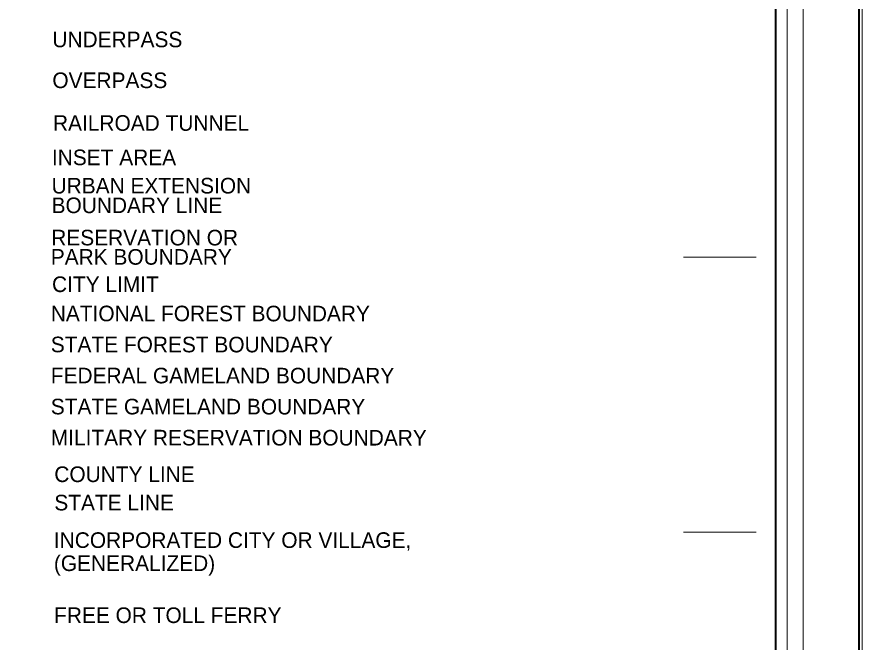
# Model space of a CAD drawing. Extents: x 673408 to 770039, y 165812 to 222209.
# Drawn here: x 760681 to 770039, y 193855 to 200781 of the extents above; entities that cross this region are included whole.
import ezdxf

# ---------------------------------------------------------------- set-up
doc = ezdxf.new("R2010")
doc.units = 0
doc.header["$LTSCALE"] = 50
for name, color, linetype, lineweight in [('1', 7, 'Continuous', 25), ('20', 7, 'Continuous', 40), ('61', 7, 'Continuous', 13)]:
    doc.layers.add(name, color=color, linetype=linetype, lineweight=lineweight)

msp = doc.modelspace()

# ---------------------------------------------------------------- linework, layer by layer
at = {"layer": '1', "lineweight": 13}
msp.add_lwpolyline([(770038.55, 165812.15), (673407.9, 165812.15), (673407.9, 222209.2), (770038.55, 222209.2)], close=True, dxfattribs=at)
at = {"layer": '20'}
for points in [[(673442.91, 222174.2), (770003.55, 222174.2), (770003.55, 165847.16), (673442.91, 165847.16)], [(676630.76, 221065.23), (769078.04, 221065.23), (769078.04, 166938.87), (676630.76, 166938.87)]]:
    msp.add_lwpolyline(points, close=True, dxfattribs=at)
at = {"layer": '20', "lineweight": 13}
msp.add_lwpolyline([(676321.57, 221390.7), (676321.57, 166629.59), (676500.12, 166808.26), (676500.12, 221195.87), (769208.65, 221195.87), (769208.65, 166808.26), (676500.12, 166808.26), (676321.57, 166629.59), (769387.23, 166629.59), (769387.23, 221390.7)], close=True, dxfattribs=at)
at = {"layer": '61'}
for points in [[(768060.31, 198120), (768062.31, 198120), (768064.31, 198120), (768066.31, 198120), (768068.31, 198120), (768070.31, 198120), (768072.31, 198120), (768074.31, 198120), (768076.31, 198120), (768078.31, 198120), (768080.31, 198120), (768082.31, 198120), (768084.31, 198120), (768086.31, 198120), (768088.31, 198120), (768090.31, 198120), (768092.31, 198120), (768094.31, 198120), (768096.31, 198120), (768098.31, 198120), (768100.31, 198120), (768102.31, 198120), (768104.31, 198120), (768106.31, 198120), (768108.31, 198120), (768110.31, 198120), (768112.31, 198120), (768114.31, 198120), (768116.31, 198120), (768118.31, 198120), (768120.31, 198120), (768122.31, 198120), (768124.31, 198120), (768126.31, 198120), (768128.31, 198120), (768130.31, 198120), (768132.31, 198120), (768134.31, 198120), (768136.31, 198120), (768138.31, 198120), (768140.31, 198120), (768142.31, 198120), (768144.31, 198120), (768146.31, 198120), (768148.31, 198120), (768150.31, 198120), (768152.31, 198120), (768154.31, 198120), (768156.31, 198120), (768158.31, 198120), (768160.31, 198120), (768162.31, 198120), (768164.31, 198120), (768166.31, 198120), (768168.31, 198120), (768170.31, 198120), (768172.31, 198120), (768174.31, 198120), (768176.31, 198120), (768178.31, 198120), (768180.31, 198120), (768182.31, 198120), (768184.31, 198120), (768186.31, 198120), (768188.31, 198120), (768190.31, 198120), (768192.31, 198120), (768194.31, 198120), (768196.31, 198120), (768198.31, 198120), (768200.31, 198120), (768202.31, 198120), (768204.31, 198120), (768206.31, 198120), (768208.31, 198120), (768210.31, 198120), (768212.31, 198120), (768214.31, 198120), (768216.31, 198120), (768218.31, 198120), (768220.31, 198120), (768222.31, 198120), (768224.31, 198120), (768226.31, 198120), (768228.31, 198120), (768230.31, 198120), (768232.31, 198120), (768234.31, 198120), (768236.31, 198120), (768238.31, 198120), (768240.31, 198120), (768242.31, 198120), (768244.31, 198120), (768246.31, 198120), (768248.31, 198120), (768250.31, 198120), (768252.31, 198120), (768254.31, 198120), (768256.31, 198120), (768258.31, 198120)], [(768258.31, 198120), (768260.31, 198120), (768262.31, 198120), (768264.31, 198120), (768266.31, 198120), (768268.31, 198120), (768270.31, 198120), (768272.31, 198120), (768274.31, 198120), (768276.31, 198120), (768278.31, 198120), (768280.31, 198120), (768282.31, 198120), (768284.31, 198120), (768286.31, 198120), (768288.31, 198120), (768290.31, 198120), (768292.31, 198120), (768294.31, 198120), (768296.31, 198120), (768298.31, 198120), (768300.31, 198120), (768302.31, 198120), (768304.31, 198120), (768306.31, 198120), (768308.31, 198120), (768310.31, 198120), (768312.31, 198120), (768314.31, 198120), (768316.31, 198120), (768318.31, 198120), (768320.31, 198120), (768322.31, 198120), (768324.31, 198120), (768326.31, 198120), (768328.31, 198120), (768330.31, 198120), (768332.31, 198120), (768334.31, 198120), (768336.31, 198120), (768338.31, 198120), (768340.31, 198120), (768342.31, 198120), (768344.31, 198120), (768346.31, 198120), (768348.31, 198120), (768350.31, 198120), (768352.31, 198120), (768354.31, 198120), (768356.31, 198120), (768358.31, 198120), (768360.31, 198120), (768362.31, 198120), (768364.31, 198120), (768366.31, 198120), (768368.31, 198120), (768370.31, 198120), (768372.31, 198120), (768374.31, 198120), (768376.31, 198120), (768378.31, 198120), (768380.31, 198120), (768382.31, 198120), (768384.31, 198120), (768386.31, 198120), (768388.31, 198120), (768390.31, 198120), (768392.31, 198120), (768394.31, 198120), (768396.31, 198120), (768398.31, 198120), (768400.31, 198120), (768402.31, 198120), (768404.31, 198120), (768406.31, 198120), (768408.31, 198120), (768410.31, 198120), (768412.31, 198120), (768414.31, 198120), (768416.31, 198120), (768418.31, 198120), (768420.31, 198120), (768422.31, 198120), (768424.31, 198120), (768426.31, 198120), (768428.31, 198120), (768430.31, 198120), (768432.31, 198120), (768434.31, 198120), (768436.31, 198120), (768438.31, 198120), (768440.31, 198120), (768442.31, 198120), (768444.31, 198120), (768446.31, 198120), (768448.31, 198120), (768450.31, 198120), (768452.31, 198120), (768454.31, 198120), (768456.31, 198120)], [(768456.31, 198120), (768458.31, 198120), (768460.31, 198120), (768462.31, 198120), (768464.31, 198120), (768466.31, 198120), (768468.31, 198120), (768470.31, 198120), (768472.31, 198120), (768474.31, 198120), (768476.31, 198120), (768478.31, 198120), (768480.31, 198120), (768482.31, 198120), (768484.31, 198120), (768486.31, 198120), (768488.31, 198120), (768490.31, 198120), (768492.31, 198120), (768494.31, 198120), (768496.31, 198120), (768498.31, 198120), (768500.31, 198120), (768502.31, 198120), (768504.31, 198120), (768506.31, 198120), (768508.31, 198120), (768510.31, 198120), (768512.31, 198120), (768514.31, 198120), (768516.31, 198120), (768518.31, 198120), (768520.31, 198120), (768522.31, 198120), (768524.31, 198120), (768526.31, 198120), (768528.31, 198120), (768530.31, 198120), (768532.31, 198120), (768534.31, 198120), (768536.31, 198120), (768538.31, 198120), (768540.31, 198120), (768542.31, 198120), (768544.31, 198120), (768546.31, 198120), (768548.31, 198120), (768550.31, 198120), (768552.31, 198120), (768554.31, 198120), (768556.31, 198120), (768558.31, 198120), (768560.31, 198120), (768562.31, 198120), (768564.31, 198120), (768566.31, 198120), (768568.31, 198120), (768570.31, 198120), (768572.31, 198120), (768574.31, 198120), (768576.31, 198120), (768578.31, 198120), (768580.31, 198120), (768582.31, 198120), (768584.31, 198120), (768586.31, 198120), (768588.31, 198120), (768590.31, 198120), (768592.31, 198120), (768594.31, 198120), (768596.31, 198120), (768598.31, 198120), (768600.31, 198120), (768602.31, 198120), (768604.31, 198120), (768606.31, 198120), (768608.31, 198120), (768610.31, 198120), (768612.31, 198120), (768614.31, 198120), (768616.31, 198120), (768618.31, 198120), (768620.31, 198120), (768622.31, 198120), (768624.31, 198120), (768626.31, 198120), (768628.31, 198120), (768630.31, 198120), (768632.31, 198120), (768634.31, 198120), (768636.31, 198120), (768638.31, 198120), (768640.31, 198120), (768642.31, 198120), (768644.31, 198120), (768646.31, 198120), (768648.31, 198120), (768650.31, 198120), (768652.31, 198120), (768654.31, 198120)], [(768654.31, 198120), (768656.31, 198120), (768658.31, 198120), (768660.31, 198120), (768662.31, 198120), (768664.31, 198120), (768666.31, 198120), (768668.31, 198120), (768670.31, 198120), (768672.31, 198120), (768674.31, 198120), (768676.31, 198120), (768678.31, 198120), (768680.31, 198120), (768682.31, 198120), (768684.31, 198120), (768686.31, 198120), (768688.31, 198120), (768690.31, 198120), (768692.31, 198120), (768694.31, 198120), (768696.31, 198120), (768698.31, 198120), (768700.31, 198120), (768702.31, 198120), (768704.31, 198120), (768706.31, 198120), (768708.31, 198120), (768710.31, 198120), (768712.31, 198120), (768714.31, 198120), (768716.31, 198120), (768718.31, 198120), (768720.31, 198120), (768722.31, 198120), (768724.31, 198120), (768726.31, 198120), (768728.31, 198120), (768730.31, 198120), (768732.31, 198120), (768734.31, 198120), (768736.31, 198120), (768738.31, 198120), (768740.31, 198120), (768742.31, 198120), (768744.31, 198120), (768746.31, 198120), (768748.31, 198120), (768750.31, 198120), (768752.31, 198120), (768754.31, 198120), (768756.31, 198120), (768758.31, 198120), (768760.31, 198120), (768762.31, 198120), (768764.31, 198120), (768766.31, 198120), (768768.31, 198120), (768770.31, 198120), (768772.31, 198120), (768774.31, 198120), (768776.31, 198120), (768778.31, 198120), (768780.31, 198120), (768782.31, 198120), (768784.31, 198120), (768786.31, 198120), (768788.31, 198120), (768790.31, 198120), (768792.31, 198120), (768794.31, 198120), (768796.31, 198120), (768798.31, 198120), (768800.31, 198120), (768802.31, 198120), (768804.31, 198120), (768806.31, 198120), (768808.31, 198120), (768810.31, 198120), (768812.31, 198120), (768814.31, 198120), (768816.31, 198120), (768818.31, 198120), (768820.31, 198120), (768822.31, 198120), (768824.31, 198120), (768826.31, 198120), (768828.31, 198120), (768830.31, 198120), (768832.31, 198120), (768834.31, 198120), (768836.31, 198120), (768838.31, 198120), (768840.31, 198120), (768842.31, 198120), (768844.31, 198120), (768846.31, 198120), (768848.31, 198120), (768850.31, 198120), (768852.31, 198120)], [(768852.31, 198120), (768854.31, 198120), (768856.31, 198120), (768858.31, 198120), (768860.31, 198120), (768862.31, 198120), (768864.81, 198120)], [(768060.31, 195072), (768062.31, 195072), (768064.31, 195072), (768066.31, 195072), (768068.31, 195072), (768070.31, 195072), (768072.31, 195072), (768074.31, 195072), (768076.31, 195072), (768078.31, 195072), (768080.31, 195072), (768082.31, 195072), (768084.31, 195072), (768086.31, 195072), (768088.31, 195072), (768090.31, 195072), (768092.31, 195072), (768094.31, 195072), (768096.31, 195072), (768098.31, 195072), (768100.31, 195072), (768102.31, 195072), (768104.31, 195072), (768106.31, 195072), (768108.31, 195072), (768110.31, 195072), (768112.31, 195072), (768114.31, 195072), (768116.31, 195072), (768118.31, 195072), (768120.31, 195072), (768122.31, 195072), (768124.31, 195072), (768126.31, 195072), (768128.31, 195072), (768130.31, 195072), (768132.31, 195072), (768134.31, 195072), (768136.31, 195072), (768138.31, 195072), (768140.31, 195072), (768142.31, 195072), (768144.31, 195072), (768146.31, 195072), (768148.31, 195072), (768150.31, 195072), (768152.31, 195072), (768154.31, 195072), (768156.31, 195072), (768158.31, 195072), (768160.31, 195072), (768162.31, 195072), (768164.31, 195072), (768166.31, 195072), (768168.31, 195072), (768170.31, 195072), (768172.31, 195072), (768174.31, 195072), (768176.31, 195072), (768178.31, 195072), (768180.31, 195072), (768182.31, 195072), (768184.31, 195072), (768186.31, 195072), (768188.31, 195072), (768190.31, 195072), (768192.31, 195072), (768194.31, 195072), (768196.31, 195072), (768198.31, 195072), (768200.31, 195072), (768202.31, 195072), (768204.31, 195072), (768206.31, 195072), (768208.31, 195072), (768210.31, 195072), (768212.31, 195072), (768214.31, 195072), (768216.31, 195072), (768218.31, 195072), (768220.31, 195072), (768222.31, 195072), (768224.31, 195072), (768226.31, 195072), (768228.31, 195072), (768230.31, 195072), (768232.31, 195072), (768234.31, 195072), (768236.31, 195072), (768238.31, 195072), (768240.31, 195072), (768242.31, 195072), (768244.31, 195072), (768246.31, 195072), (768248.31, 195072), (768250.31, 195072), (768252.31, 195072), (768254.31, 195072), (768256.31, 195072), (768258.31, 195072)], [(768258.31, 195072), (768260.31, 195072), (768262.31, 195072), (768264.31, 195072), (768266.31, 195072), (768268.31, 195072), (768270.31, 195072), (768272.31, 195072), (768274.31, 195072), (768276.31, 195072), (768278.31, 195072), (768280.31, 195072), (768282.31, 195072), (768284.31, 195072), (768286.31, 195072), (768288.31, 195072), (768290.31, 195072), (768292.31, 195072), (768294.31, 195072), (768296.31, 195072), (768298.31, 195072), (768300.31, 195072), (768302.31, 195072), (768304.31, 195072), (768306.31, 195072), (768308.31, 195072), (768310.31, 195072), (768312.31, 195072), (768314.31, 195072), (768316.31, 195072), (768318.31, 195072), (768320.31, 195072), (768322.31, 195072), (768324.31, 195072), (768326.31, 195072), (768328.31, 195072), (768330.31, 195072), (768332.31, 195072), (768334.31, 195072), (768336.31, 195072), (768338.31, 195072), (768340.31, 195072), (768342.31, 195072), (768344.31, 195072), (768346.31, 195072), (768348.31, 195072), (768350.31, 195072), (768352.31, 195072), (768354.31, 195072), (768356.31, 195072), (768358.31, 195072), (768360.31, 195072), (768362.31, 195072), (768364.31, 195072), (768366.31, 195072), (768368.31, 195072), (768370.31, 195072), (768372.31, 195072), (768374.31, 195072), (768376.31, 195072), (768378.31, 195072), (768380.31, 195072), (768382.31, 195072), (768384.31, 195072), (768386.31, 195072), (768388.31, 195072), (768390.31, 195072), (768392.31, 195072), (768394.31, 195072), (768396.31, 195072), (768398.31, 195072), (768400.31, 195072), (768402.31, 195072), (768404.31, 195072), (768406.31, 195072), (768408.31, 195072), (768410.31, 195072), (768412.31, 195072), (768414.31, 195072), (768416.31, 195072), (768418.31, 195072), (768420.31, 195072), (768422.31, 195072), (768424.31, 195072), (768426.31, 195072), (768428.31, 195072), (768430.31, 195072), (768432.31, 195072), (768434.31, 195072), (768436.31, 195072), (768438.31, 195072), (768440.31, 195072), (768442.31, 195072), (768444.31, 195072), (768446.31, 195072), (768448.31, 195072), (768450.31, 195072), (768452.31, 195072), (768454.31, 195072), (768456.31, 195072)], [(768456.31, 195072), (768458.31, 195072), (768460.31, 195072), (768462.31, 195072), (768464.31, 195072), (768466.31, 195072), (768468.31, 195072), (768470.31, 195072), (768472.31, 195072), (768474.31, 195072), (768476.31, 195072), (768478.31, 195072), (768480.31, 195072), (768482.31, 195072), (768484.31, 195072), (768486.31, 195072), (768488.31, 195072), (768490.31, 195072), (768492.31, 195072), (768494.31, 195072), (768496.31, 195072), (768498.31, 195072), (768500.31, 195072), (768502.31, 195072), (768504.31, 195072), (768506.31, 195072), (768508.31, 195072), (768510.31, 195072), (768512.31, 195072), (768514.31, 195072), (768516.31, 195072), (768518.31, 195072), (768520.31, 195072), (768522.31, 195072), (768524.31, 195072), (768526.31, 195072), (768528.31, 195072), (768530.31, 195072), (768532.31, 195072), (768534.31, 195072), (768536.31, 195072), (768538.31, 195072), (768540.31, 195072), (768542.31, 195072), (768544.31, 195072), (768546.31, 195072), (768548.31, 195072), (768550.31, 195072), (768552.31, 195072), (768554.31, 195072), (768556.31, 195072), (768558.31, 195072), (768560.31, 195072), (768562.31, 195072), (768564.31, 195072), (768566.31, 195072), (768568.31, 195072), (768570.31, 195072), (768572.31, 195072), (768574.31, 195072), (768576.31, 195072), (768578.31, 195072), (768580.31, 195072), (768582.31, 195072), (768584.31, 195072), (768586.31, 195072), (768588.31, 195072), (768590.31, 195072), (768592.31, 195072), (768594.31, 195072), (768596.31, 195072), (768598.31, 195072), (768600.31, 195072), (768602.31, 195072), (768604.31, 195072), (768606.31, 195072), (768608.31, 195072), (768610.31, 195072), (768612.31, 195072), (768614.31, 195072), (768616.31, 195072), (768618.31, 195072), (768620.31, 195072), (768622.31, 195072), (768624.31, 195072), (768626.31, 195072), (768628.31, 195072), (768630.31, 195072), (768632.31, 195072), (768634.31, 195072), (768636.31, 195072), (768638.31, 195072), (768640.31, 195072), (768642.31, 195072), (768644.31, 195072), (768646.31, 195072), (768648.31, 195072), (768650.31, 195072), (768652.31, 195072), (768654.31, 195072)], [(768654.31, 195072), (768656.31, 195072), (768658.31, 195072), (768660.31, 195072), (768662.31, 195072), (768664.31, 195072), (768666.31, 195072), (768668.31, 195072), (768670.31, 195072), (768672.31, 195072), (768674.31, 195072), (768676.31, 195072), (768678.31, 195072), (768680.31, 195072), (768682.31, 195072), (768684.31, 195072), (768686.31, 195072), (768688.31, 195072), (768690.31, 195072), (768692.31, 195072), (768694.31, 195072), (768696.31, 195072), (768698.31, 195072), (768700.31, 195072), (768702.31, 195072), (768704.31, 195072), (768706.31, 195072), (768708.31, 195072), (768710.31, 195072), (768712.31, 195072), (768714.31, 195072), (768716.31, 195072), (768718.31, 195072), (768720.31, 195072), (768722.31, 195072), (768724.31, 195072), (768726.31, 195072), (768728.31, 195072), (768730.31, 195072), (768732.31, 195072), (768734.31, 195072), (768736.31, 195072), (768738.31, 195072), (768740.31, 195072), (768742.31, 195072), (768744.31, 195072), (768746.31, 195072), (768748.31, 195072), (768750.31, 195072), (768752.31, 195072), (768754.31, 195072), (768756.31, 195072), (768758.31, 195072), (768760.31, 195072), (768762.31, 195072), (768764.31, 195072), (768766.31, 195072), (768768.31, 195072), (768770.31, 195072), (768772.31, 195072), (768774.31, 195072), (768776.31, 195072), (768778.31, 195072), (768780.31, 195072), (768782.31, 195072), (768784.31, 195072), (768786.31, 195072), (768788.31, 195072), (768790.31, 195072), (768792.31, 195072), (768794.31, 195072), (768796.31, 195072), (768798.31, 195072), (768800.31, 195072), (768802.31, 195072), (768804.31, 195072), (768806.31, 195072), (768808.31, 195072), (768810.31, 195072), (768812.31, 195072), (768814.31, 195072), (768816.31, 195072), (768818.31, 195072), (768820.31, 195072), (768822.31, 195072), (768824.31, 195072), (768826.31, 195072), (768828.31, 195072), (768830.31, 195072), (768832.31, 195072), (768834.31, 195072), (768836.31, 195072), (768838.31, 195072), (768840.31, 195072), (768842.31, 195072), (768844.31, 195072), (768846.31, 195072), (768848.31, 195072), (768850.31, 195072), (768852.31, 195072)], [(768852.31, 195072), (768854.31, 195072), (768856.31, 195072), (768858.31, 195072), (768860.31, 195072), (768862.31, 195072), (768864.81, 195072)]]:
    msp.add_lwpolyline(points, dxfattribs=at)

# ---------------------------------------------------------------- texts
at = {"layer": '20'}
for s, p in [('UNDERPASS', (761074.1, 200444.11)), ('OVERPASS', (761074.1, 199991.8)), ('RAILROAD TUNNEL', (761080.95, 199518.92)), ('INSET AREA', (761069.26, 199138.01)), ('URBAN EXTENSION', (761065.41, 198824.38)), ('BOUNDARY LINE', (761065.41, 198606.99)), ('CITY LIMIT', (761070.35, 197732.6)), ('COUNTY LINE', (761095.52, 195627.68)), ('STATE LINE', (761095.52, 195313.67)), ('INCORPORATED CITY OR VILLAGE,', (761090.69, 194898.2)), ('(GENERALIZED)', (761090.69, 194642.16)), ('FREE OR TOLL FERRY', (761092.99, 194066.26))]:
    msp.add_text(s, height=172.9, dxfattribs=at).set_placement(p)
for s, p in [('RESERVATION OR', (761061.45, 198249.6)), ('PARK BOUNDARY', (761056.49, 198035.91)), ('NATIONAL FOREST BOUNDARY', (761056.49, 197409.14)), ('STATE FOREST BOUNDARY', (761056.49, 197065.33)), ('FEDERAL GAMELAND BOUNDARY', (761056.49, 196721.51)), ('STATE GAMELAND BOUNDARY', (761056.49, 196377.7)), ('MILITARY RESERVATION BOUNDARY', (761056.49, 196033.88))]:
    msp.add_text(s, height=172.9, rotation=359.979, dxfattribs=at).set_placement(p)

doc.saveas('drawing.dxf')
